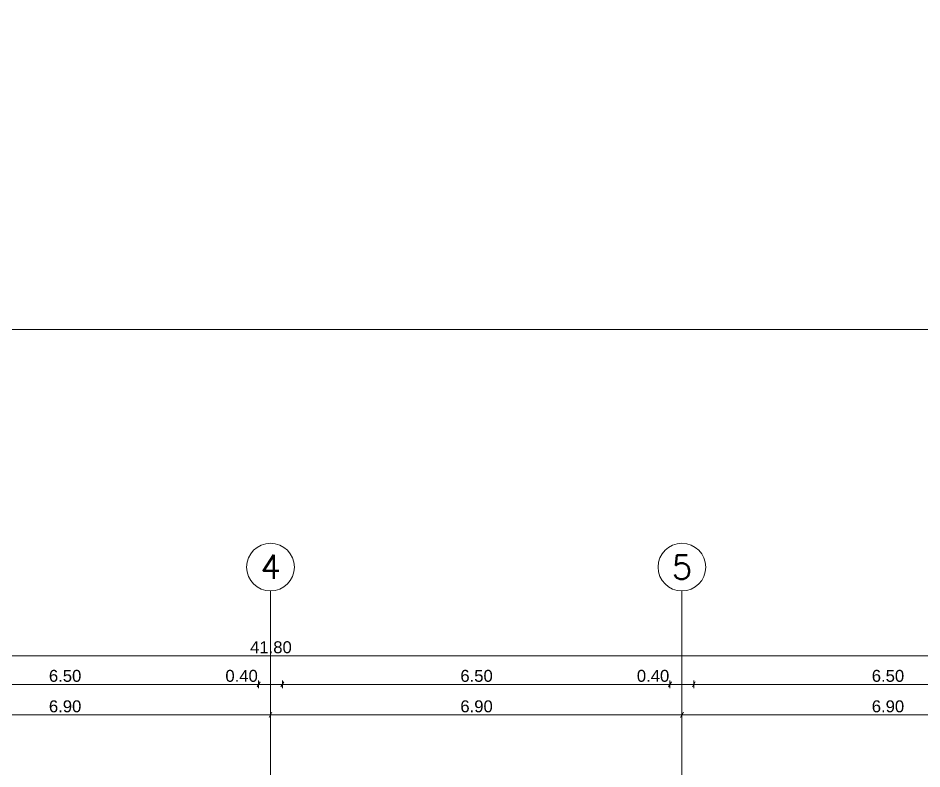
# Model space of a CAD drawing. Header units: millimetres. Extents: x 476244520 to 476657119, y 4620824743 to 4621446928.
# Drawn here: x 476406821 to 476421979, y 4621167810 to 4621180401 of the extents above; entities that cross this region are included whole.
import ezdxf

# ---------------------------------------------------------------- set-up
doc = ezdxf.new("R2010")
doc.units = ezdxf.units.MM
doc.header["$MEASUREMENT"] = 0
for name, color, linetype, lineweight in [('0_Pen_No__42_Pen_No__250_Pen_No__5', 5, 'Continuous', 0), ('Annotation - Text_Pen_No__7_Pen_No__5', 5, 'Continuous', 0), ('New_Structural - Bearing_Pen_No__1', 1, 'Continuous', 0), ('zoma_Pen_No__142', 142, 'Continuous', 0), ('zoma_Pen_No__5_Pen_No__5', 5, 'Continuous', 0)]:
    doc.layers.add(name, color=color, linetype=linetype, lineweight=lineweight)
doc.layers.add('zoma', color=7, linetype='Continuous')
doc.styles.add('GENERATED_STYLE_2', font='arial.ttf')
doc.linetypes.add('Break', pattern='A,0,[1,A-4 бѓЎбѓђбѓ®бѓљбѓ\x98 - nikas1.Shx,S=15.679026,R=0,X=0,Y=0],-1975.557214,0', length=1975.557214)
doc.dimstyles.new('GENERATED_STYLE__1', dxfattribs={"dimtxt": 200, "dimasz": 64.421331, "dimexe": 0.18, "dimexo": 3, "dimgap": 0.09, "dimtad": 1, "dimtih": 1, "dimtoh": 1, "dimlfac": 0.001, "dimzin": 0, "dimdsep": 46, "dimtxsty": 'GENERATED_STYLE_2', "dimblk": 'ARROWHEAD_2', "dimblk1": 'ARROWHEAD_2', "dimblk2": 'ARROWHEAD_2', "dimcen": 0.09, "dimclrd": 142, "dimclre": 142, "dimclrt": 142, "dimadec": 0, "dimazin": 0, "dimtfac": 1, "dimtdec": 4, "dimtmove": 0, "dimatfit": 3, "dimfxl": 1, "dimtolj": 1, "dimtzin": 0, "dimarcsym": 0})

# ---------------------------------------------------------------- blocks, each defined once
blk = doc.blocks.new('*D58', base_point=(476844527, 4621385791))
at = {"layer": 'zoma_Pen_No__142', "color": 142, "linetype": 'Continuous', "lineweight": 0, "transparency": 16777216}
for p, q in [((476404880, 4621188696), (476404831, 4621188611)), ((476404856, 4621188590), (476404856, 4621188717)), ((476411380, 4621188696), (476411331, 4621188611)), ((476411356, 4621188590), (476411356, 4621188717)), ((476404856, 4621188653), (476411356, 4621188653))]:
    blk.add_line(p, q, dxfattribs=at)
at = {"layer": 'zoma_Pen_No__142', "color": 142, "lineweight": 0, "transparency": 16777216, "char_height": 200, "attachment_point": 7, "style": 'GENERATED_STYLE_2'}
for s, insert in [('\\A1;{\\pql;\\fArial CYR|b0|i0|c204|p34;6.50}', (476407840, 4621188693)), ('\\A1;{\\pql;\\fArial CYR|b0|i0|c204|p34;0.40}', (476410799, 4621188693))]:
    blk.add_mtext(s, dxfattribs=dict(at, insert=insert))
blk = doc.blocks.new('ARROWHEAD_2')
at = {"color": 0, "linetype": 'Continuous', "lineweight": 0}
for p, q in [((0, 0), (-1, 0)), ((-0.38, -0.66), (0.38, 0.66))]:
    blk.add_line(p, q, dxfattribs=at)
blk = doc.blocks.new('*D59', base_point=(476844527, 4621385791))
at = {"layer": 'zoma_Pen_No__142', "color": 142, "linetype": 'Continuous', "lineweight": 0, "transparency": 16777216}
for p, q in [((476411380, 4621188696), (476411331, 4621188611)), ((476411356, 4621188590), (476411356, 4621188717)), ((476411780, 4621188696), (476411731, 4621188611)), ((476411756, 4621188590), (476411756, 4621188717)), ((476411356, 4621188653), (476411756, 4621188653))]:
    blk.add_line(p, q, dxfattribs=at)
blk = doc.blocks.new('*D60', base_point=(476844527, 4621385791))
at = {"layer": 'zoma_Pen_No__142', "color": 142, "linetype": 'Continuous', "lineweight": 0, "transparency": 16777216}
for p, q in [((476411780, 4621188696), (476411731, 4621188611)), ((476411756, 4621188590), (476411756, 4621188717)), ((476418280, 4621188696), (476418231, 4621188611)), ((476418256, 4621188590), (476418256, 4621188717)), ((476411756, 4621188653), (476418256, 4621188653))]:
    blk.add_line(p, q, dxfattribs=at)
at = {"layer": 'zoma_Pen_No__142', "color": 142, "lineweight": 0, "transparency": 16777216, "char_height": 200, "attachment_point": 7, "style": 'GENERATED_STYLE_2'}
for s, insert in [('\\A1;{\\pql;\\fArial CYR|b0|i0|c204|p34;6.50}', (476414740, 4621188693)), ('\\A1;{\\pql;\\fArial CYR|b0|i0|c204|p34;0.40}', (476417699, 4621188693))]:
    blk.add_mtext(s, dxfattribs=dict(at, insert=insert))
blk = doc.blocks.new('*D61', base_point=(476844527, 4621385791))
at = {"layer": 'zoma_Pen_No__142', "color": 142, "linetype": 'Continuous', "lineweight": 0, "transparency": 16777216}
for p, q in [((476418280, 4621188696), (476418231, 4621188611)), ((476418256, 4621188590), (476418256, 4621188717)), ((476418680, 4621188696), (476418631, 4621188611)), ((476418656, 4621188590), (476418656, 4621188717)), ((476418256, 4621188653), (476418656, 4621188653))]:
    blk.add_line(p, q, dxfattribs=at)
blk = doc.blocks.new('*D62', base_point=(476844527, 4621385791))
at = {"layer": 'zoma_Pen_No__142', "color": 142, "linetype": 'Continuous', "lineweight": 0, "transparency": 16777216}
for p, q in [((476418680, 4621188696), (476418631, 4621188611)), ((476418656, 4621188590), (476418656, 4621188717)), ((476425180, 4621188696), (476425131, 4621188611)), ((476425156, 4621188590), (476425156, 4621188717)), ((476418656, 4621188653), (476425156, 4621188653))]:
    blk.add_line(p, q, dxfattribs=at)
at = {"layer": 'zoma_Pen_No__142', "color": 142, "lineweight": 0, "transparency": 16777216, "char_height": 200, "attachment_point": 7, "style": 'GENERATED_STYLE_2'}
for s, insert in [('\\A1;{\\pql;\\fArial CYR|b0|i0|c204|p34;6.50}', (476421640, 4621188693)), ('\\A1;{\\pql;\\fArial CYR|b0|i0|c204|p34;0.40}', (476424599, 4621188693))]:
    blk.add_mtext(s, dxfattribs=dict(at, insert=insert))
blk = doc.blocks.new('*D504', base_point=(476844527, 4621385791))
at = {"layer": 'zoma_Pen_No__142', "color": 142, "linetype": 'Continuous', "lineweight": 0, "transparency": 16777216}
for p, q in [((476404179, 4621168759), (476404130, 4621168674)), ((476404154, 4621168653), (476404154, 4621168780)), ((476404154, 4621168717), (476411054, 4621168717)), ((476411079, 4621168759), (476411030, 4621168674)), ((476411054, 4621168653), (476411054, 4621168780))]:
    blk.add_line(p, q, dxfattribs=at)
at = {"layer": 'zoma_Pen_No__142', "color": 142, "lineweight": 0, "transparency": 16777216, "insert": (476407338, 4621168757), "char_height": 200, "attachment_point": 7, "style": 'GENERATED_STYLE_2'}
blk.add_mtext('\\A1;{\\pql;\\fArial CYR|b0|i0|c204|p34;6.90}', dxfattribs=at)
blk = doc.blocks.new('*D505', base_point=(476844527, 4621385791))
at = {"layer": 'zoma_Pen_No__142', "color": 142, "linetype": 'Continuous', "lineweight": 0, "transparency": 16777216}
for p, q in [((476411079, 4621168759), (476411030, 4621168674)), ((476411054, 4621168653), (476411054, 4621168780)), ((476411054, 4621168717), (476417954, 4621168717)), ((476417979, 4621168759), (476417930, 4621168674)), ((476417954, 4621168653), (476417954, 4621168780))]:
    blk.add_line(p, q, dxfattribs=at)
at = {"layer": 'zoma_Pen_No__142', "color": 142, "lineweight": 0, "transparency": 16777216, "insert": (476414238, 4621168757), "char_height": 200, "attachment_point": 7, "style": 'GENERATED_STYLE_2'}
blk.add_mtext('\\A1;{\\pql;\\fArial CYR|b0|i0|c204|p34;6.90}', dxfattribs=at)
blk = doc.blocks.new('*D506', base_point=(476844527, 4621385791))
at = {"layer": 'zoma_Pen_No__142', "color": 142, "linetype": 'Continuous', "lineweight": 0, "transparency": 16777216}
for p, q in [((476417979, 4621168759), (476417930, 4621168674)), ((476417954, 4621168653), (476417954, 4621168780)), ((476417954, 4621168717), (476424854, 4621168717)), ((476424879, 4621168759), (476424830, 4621168674)), ((476424854, 4621168653), (476424854, 4621168780))]:
    blk.add_line(p, q, dxfattribs=at)
at = {"layer": 'zoma_Pen_No__142', "color": 142, "lineweight": 0, "transparency": 16777216, "insert": (476421138, 4621168757), "char_height": 200, "attachment_point": 7, "style": 'GENERATED_STYLE_2'}
blk.add_mtext('\\A1;{\\pql;\\fArial CYR|b0|i0|c204|p34;6.90}', dxfattribs=at)
blk = doc.blocks.new('*D514', base_point=(476844527, 4621385791))
at = {"layer": 'zoma_Pen_No__142', "color": 142, "linetype": 'Continuous', "lineweight": 0, "transparency": 16777216}
for p, q in [((476390179, 4621169750), (476390130, 4621169665)), ((476390154, 4621169644), (476390154, 4621169771)), ((476431930, 4621169665), (476431979, 4621169750)), ((476431954, 4621169644), (476431954, 4621169771)), ((476390113, 4621169708), (476390154, 4621169708)), ((476390154, 4621169708), (476431954, 4621169708)), ((476431954, 4621169708), (476431996, 4621169708))]:
    blk.add_line(p, q, dxfattribs=at)
at = {"layer": 'zoma_Pen_No__142', "color": 142, "lineweight": 0, "transparency": 16777216, "insert": (476410712, 4621169748), "char_height": 200, "attachment_point": 7, "style": 'GENERATED_STYLE_2'}
blk.add_mtext('\\A1;{\\pql;\\fArial CYR|b0|i0|c204|p34;41.80}', dxfattribs=at)
blk = doc.blocks.new('*D520', base_point=(476844527, 4621385791))
at = {"layer": 'zoma_Pen_No__142', "color": 142, "linetype": 'Continuous', "lineweight": 0, "transparency": 16777216}
for p, q in [((476404379, 4621169271), (476404330, 4621169186)), ((476404354, 4621169165), (476404354, 4621169292)), ((476410879, 4621169271), (476410830, 4621169186)), ((476410854, 4621169165), (476410854, 4621169292)), ((476404354, 4621169228), (476410854, 4621169228))]:
    blk.add_line(p, q, dxfattribs=at)
at = {"layer": 'zoma_Pen_No__142', "color": 142, "lineweight": 0, "transparency": 16777216, "char_height": 200, "attachment_point": 7, "style": 'GENERATED_STYLE_2'}
for s, insert in [('\\A1;{\\pql;\\fArial CYR|b0|i0|c204|p34;6.50}', (476407338, 4621169268)), ('\\A1;{\\pql;\\fArial CYR|b0|i0|c204|p34;0.40}', (476410298, 4621169268))]:
    blk.add_mtext(s, dxfattribs=dict(at, insert=insert))
blk = doc.blocks.new('*D521', base_point=(476844527, 4621385791))
at = {"layer": 'zoma_Pen_No__142', "color": 142, "linetype": 'Continuous', "lineweight": 0, "transparency": 16777216}
for p, q in [((476410879, 4621169271), (476410830, 4621169186)), ((476410854, 4621169165), (476410854, 4621169292)), ((476411279, 4621169271), (476411230, 4621169186)), ((476411254, 4621169165), (476411254, 4621169292)), ((476410854, 4621169228), (476411254, 4621169228))]:
    blk.add_line(p, q, dxfattribs=at)
blk = doc.blocks.new('*D522', base_point=(476844527, 4621385791))
at = {"layer": 'zoma_Pen_No__142', "color": 142, "linetype": 'Continuous', "lineweight": 0, "transparency": 16777216}
for p, q in [((476411279, 4621169271), (476411230, 4621169186)), ((476411254, 4621169165), (476411254, 4621169292)), ((476417779, 4621169271), (476417730, 4621169186)), ((476417754, 4621169165), (476417754, 4621169292)), ((476411254, 4621169228), (476417754, 4621169228))]:
    blk.add_line(p, q, dxfattribs=at)
at = {"layer": 'zoma_Pen_No__142', "color": 142, "lineweight": 0, "transparency": 16777216, "char_height": 200, "attachment_point": 7, "style": 'GENERATED_STYLE_2'}
for s, insert in [('\\A1;{\\pql;\\fArial CYR|b0|i0|c204|p34;6.50}', (476414238, 4621169268)), ('\\A1;{\\pql;\\fArial CYR|b0|i0|c204|p34;0.40}', (476417198, 4621169268))]:
    blk.add_mtext(s, dxfattribs=dict(at, insert=insert))
blk = doc.blocks.new('*D523', base_point=(476844527, 4621385791))
at = {"layer": 'zoma_Pen_No__142', "color": 142, "linetype": 'Continuous', "lineweight": 0, "transparency": 16777216}
for p, q in [((476417779, 4621169271), (476417730, 4621169186)), ((476417754, 4621169165), (476417754, 4621169292)), ((476418179, 4621169271), (476418130, 4621169186)), ((476418154, 4621169165), (476418154, 4621169292)), ((476417754, 4621169228), (476418154, 4621169228))]:
    blk.add_line(p, q, dxfattribs=at)
blk = doc.blocks.new('*D524', base_point=(476844527, 4621385791))
at = {"layer": 'zoma_Pen_No__142', "color": 142, "linetype": 'Continuous', "lineweight": 0, "transparency": 16777216}
for p, q in [((476418179, 4621169271), (476418130, 4621169186)), ((476418154, 4621169165), (476418154, 4621169292)), ((476424679, 4621169271), (476424630, 4621169186)), ((476424654, 4621169165), (476424654, 4621169292)), ((476418154, 4621169228), (476424654, 4621169228))]:
    blk.add_line(p, q, dxfattribs=at)
at = {"layer": 'zoma_Pen_No__142', "color": 142, "lineweight": 0, "transparency": 16777216, "char_height": 200, "attachment_point": 7, "style": 'GENERATED_STYLE_2'}
for s, insert in [('\\A1;{\\pql;\\fArial CYR|b0|i0|c204|p34;6.50}', (476421138, 4621169268)), ('\\A1;{\\pql;\\fArial CYR|b0|i0|c204|p34;0.40}', (476424098, 4621169268))]:
    blk.add_mtext(s, dxfattribs=dict(at, insert=insert))

msp = doc.modelspace()

# ---------------------------------------------------------------- linework, layer by layer
at = {"layer": '0_Pen_No__42_Pen_No__250_Pen_No__5', "color": 5, "linetype": 'Continuous', "lineweight": 0}
for centre in [(476411054.207, 4621171194.038), (476411054.207, 4621171194.038), (476417954.207, 4621171194.038), (476417954.207, 4621171194.038)]:
    msp.add_circle(centre, 400, dxfattribs=at)
at = {"layer": 'New_Structural - Bearing_Pen_No__1', "color": 1, "linetype": 'Break', "lineweight": 0}
msp.add_line((476375903.831, 4621175181.473), (476442354.006, 4621175181.473), dxfattribs=at)
at = {"layer": 'zoma_Pen_No__5_Pen_No__5', "color": 5, "linetype": 'Continuous', "lineweight": 0}
for p, q in [((476411054.207, 4621146083.232), (476411054.207, 4621170794.038)), ((476417954.207, 4621146083.232), (476417954.207, 4621170794.038))]:
    msp.add_line(p, q, dxfattribs=at)

# ---------------------------------------------------------------- texts
at = {"layer": 'Annotation - Text_Pen_No__7_Pen_No__5', "color": 5, "linetype": 'Continuous', "lineweight": 0, "char_height": 400, "attachment_point": 2}
for s, insert in [('\\A1;{\\pqc;\\Ftxt.shx;4}', (476411056.365, 4621171399.976)), ('\\A1;{\\pqc;\\Ftxt.shx;5}', (476417956.365, 4621171393.176))]:
    msp.add_mtext(s, dxfattribs=dict(at, insert=insert))

# ---------------------------------------------------------------- dimensions: what is measured, and where the dimension line sits
at = {"layer": 'zoma', "color": 142, "linetype": 'Continuous', "lineweight": 0}
for base, p1, p2, picture, middle in [((476410854.207, 4621169228.306), (476404354.207, 4621202334.498), (476410854.207, 4621202334.498), '*D520', (476407597.914, 4621169368.306)), ((476411254.207, 4621169228.306), (476410854.207, 4621202334.498), (476411254.207, 4621202334.498), '*D521', (476410557.359, 4621169368.306)), ((476417754.207, 4621169228.306), (476411254.207, 4621202334.498), (476417754.207, 4621202334.498), '*D522', (476414497.914, 4621169368.306)), ((476418154.207, 4621169228.306), (476417754.207, 4621202334.498), (476418154.207, 4621202334.498), '*D523', (476417457.359, 4621169368.306)), ((476424654.207, 4621169228.306), (476418154.207, 4621202334.498), (476424654.207, 4621202334.498), '*D524', (476421397.914, 4621169368.306)), ((476411355.933, 4621188653.35), (476404855.933, 4621155547.158), (476411355.933, 4621155547.158), '*D58', (476408099.64, 4621188793.35)), ((476418255.933, 4621188653.35), (476411755.933, 4621155547.158), (476418255.933, 4621155547.158), '*D60', (476414999.64, 4621188793.35)), ((476425155.933, 4621188653.35), (476418655.933, 4621155547.158), (476425155.933, 4621155547.158), '*D62', (476421899.64, 4621188793.35)), ((476411755.933, 4621188653.35), (476411355.933, 4621155547.158), (476411755.933, 4621155547.158), '*D59', (476411059.085, 4621188793.35)), ((476418655.933, 4621188653.35), (476418255.933, 4621155547.158), (476418655.933, 4621155547.158), '*D61', (476417959.085, 4621188793.35)), ((476411054.207, 4621168716.742), (476404154.207, 4621170355.438), (476411054.207, 4621170355.438), '*D504', (476407597.914, 4621168856.742)), ((476417954.207, 4621168716.742), (476411054.207, 4621170355.438), (476417954.207, 4621170355.438), '*D505', (476414497.914, 4621168856.742)), ((476424854.207, 4621168716.742), (476417954.207, 4621170355.438), (476424854.207, 4621170355.438), '*D506', (476421397.914, 4621168856.742)), ((476431954.207, 4621169707.546), (476390154.207, 4621167914.298), (476431954.207, 4621167914.298), '*D514', (476411048.265, 4621169847.546))]:
    dim = msp.add_linear_dim(base=base, p1=p1, p2=p2, dimstyle='GENERATED_STYLE__1', dxfattribs=at)
    dim.commit()
    dim.dimension.update_dxf_attribs({"geometry": picture, "text_midpoint": middle, "dimtype": 160})

doc.saveas('drawing.dxf')
